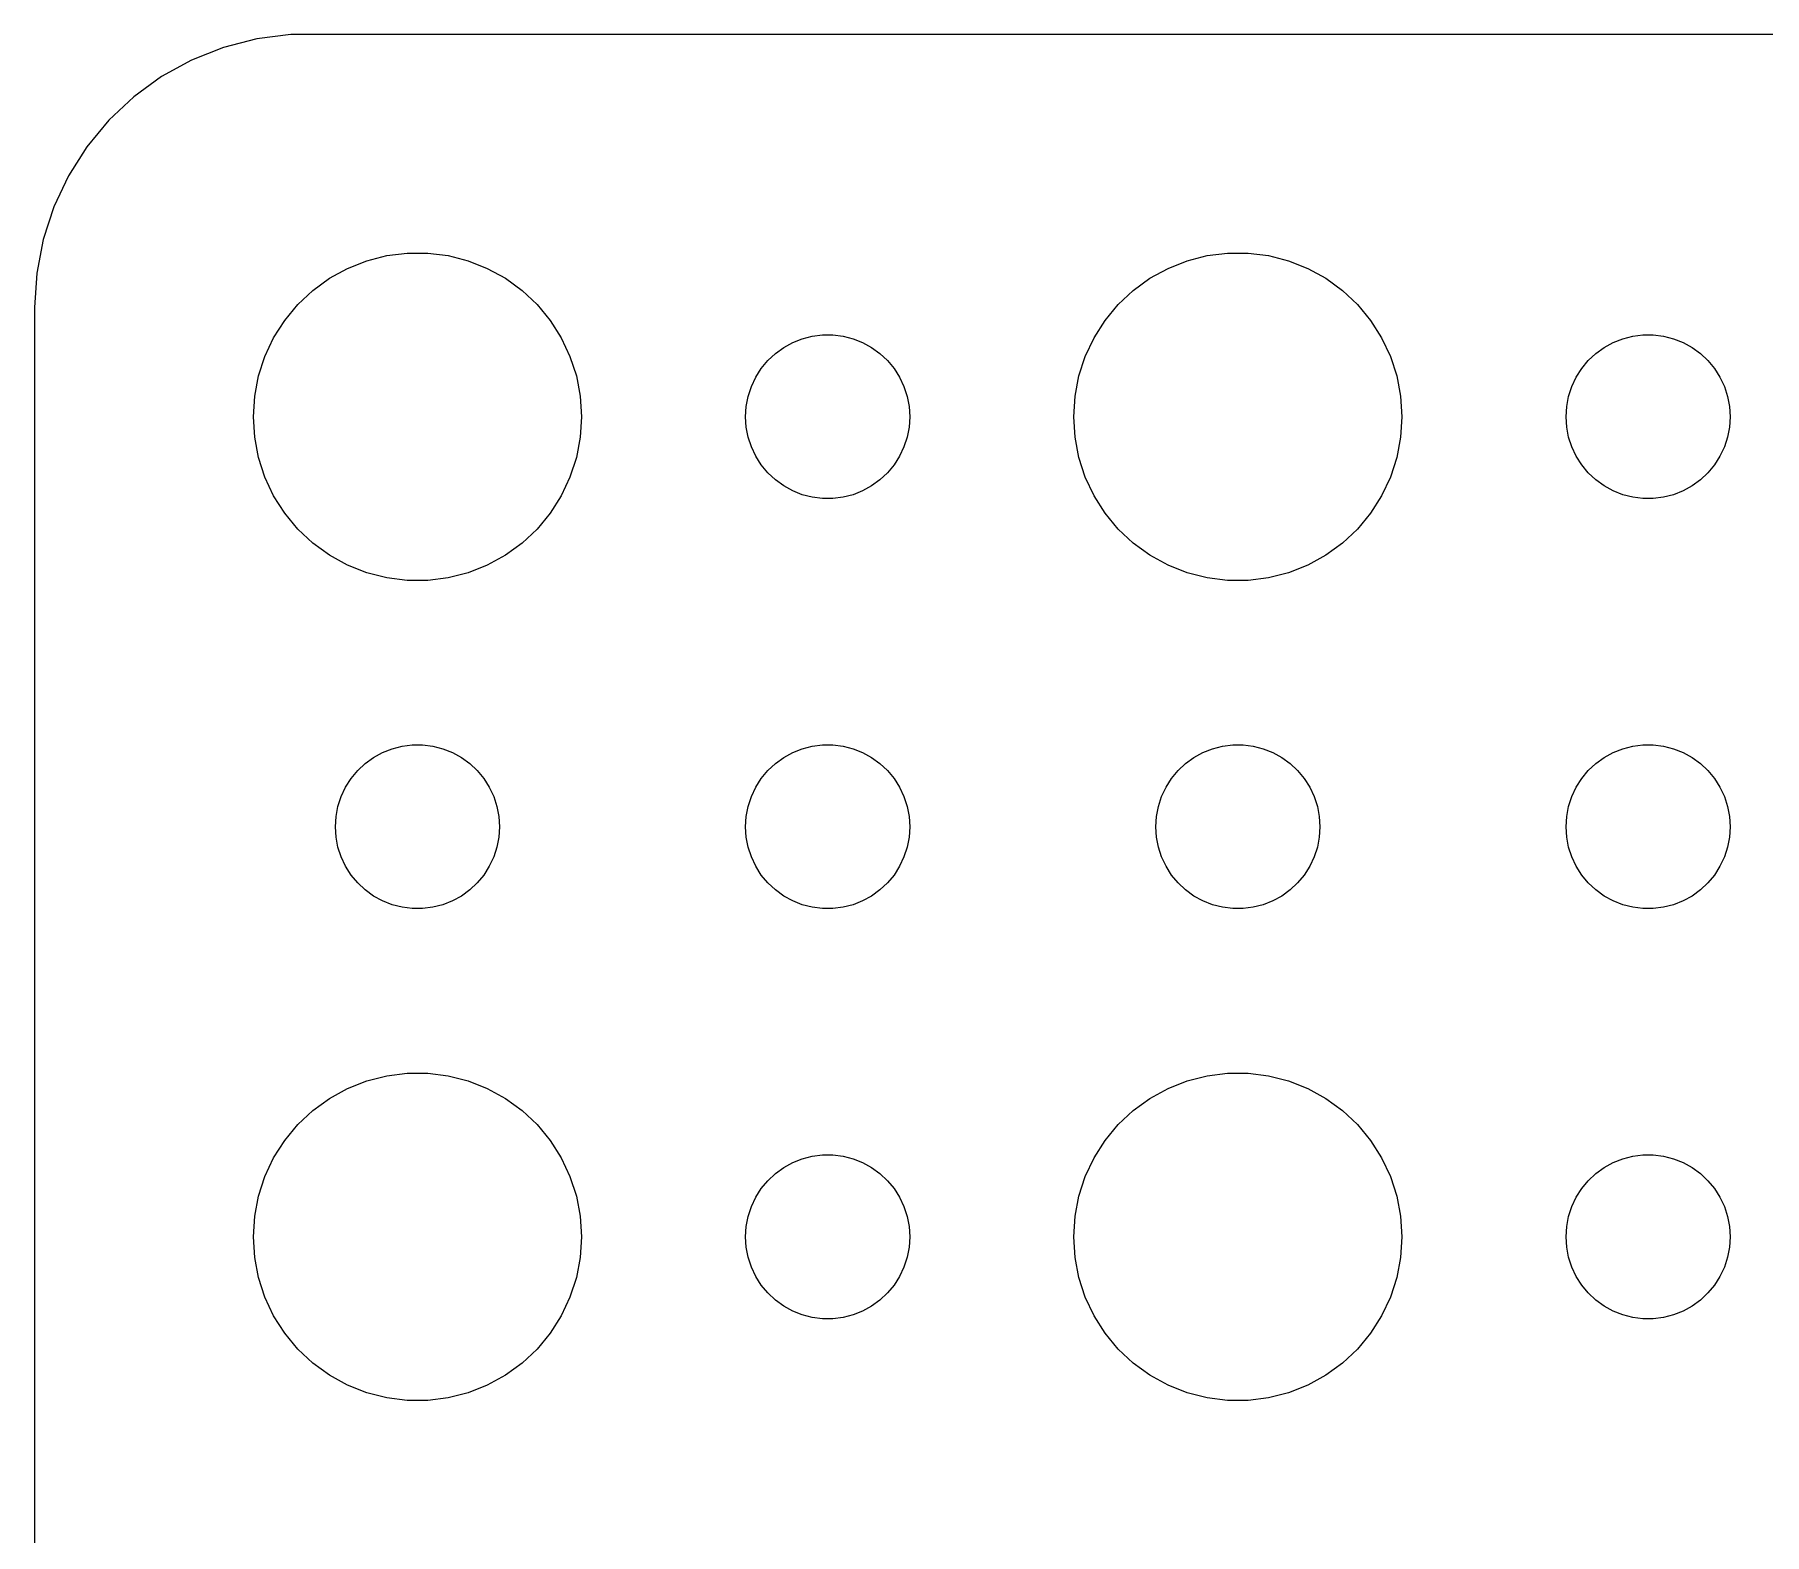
# Model space of a CAD drawing. Header units: metres. Extents: x -134 to 134, y 176 to 508.
# Drawn here: x -134.5 to -102.87, y 480.56 to 507.99 of the extents above; entities that cross this region are included whole.
import ezdxf

# ---------------------------------------------------------------- set-up
doc = ezdxf.new("R2010")
doc.units = ezdxf.units.M

msp = doc.modelspace()

# ---------------------------------------------------------------- linework, layer by layer
for p, q in [((-129.814, 507.99), (-130.437, 507.911)), ((129.814, 507.99), (-129.814, 507.99)), ((-131.045, 507.755), (-131.629, 507.524)), ((-130.437, 507.911), (-131.045, 507.755)), ((-131.629, 507.524), (-132.179, 507.222)), ((-132.179, 507.222), (-132.687, 506.853)), ((-132.687, 506.853), (-133.145, 506.423)), ((-133.145, 506.423), (-133.545, 505.939)), ((-133.545, 505.939), (-133.882, 505.409)), ((-133.882, 505.409), (-134.149, 504.841)), ((-134.149, 504.841), (-134.343, 504.243)), ((-134.343, 504.243), (-134.461, 503.627)), ((-128.777, 503.714), (-128.427, 503.853)), ((-128.427, 503.853), (-128.062, 503.947)), ((-128.062, 503.947), (-127.688, 503.994)), ((-127.688, 503.994), (-127.312, 503.994)), ((-127.312, 503.994), (-126.938, 503.947)), ((-126.938, 503.947), (-126.573, 503.853)), ((-126.573, 503.853), (-126.223, 503.714)), ((-113.777, 503.714), (-113.427, 503.853)), ((-113.427, 503.853), (-113.062, 503.947)), ((-113.062, 503.947), (-112.688, 503.994)), ((-112.688, 503.994), (-112.312, 503.994)), ((-112.312, 503.994), (-111.938, 503.947)), ((-111.938, 503.947), (-111.573, 503.853)), ((-111.573, 503.853), (-111.223, 503.714)), ((-134.461, 503.627), (-134.5, 503)), ((-129.412, 503.312), (-129.107, 503.533)), ((-129.107, 503.533), (-128.777, 503.714)), ((-126.223, 503.714), (-125.893, 503.533)), ((-125.893, 503.533), (-125.588, 503.312)), ((-114.412, 503.312), (-114.107, 503.533)), ((-114.107, 503.533), (-113.777, 503.714)), ((-111.223, 503.714), (-110.893, 503.533)), ((-110.893, 503.533), (-110.588, 503.312)), ((-129.687, 503.054), (-129.412, 503.312)), ((-125.588, 503.312), (-125.313, 503.054)), ((-114.687, 503.054), (-114.412, 503.312)), ((-110.588, 503.312), (-110.313, 503.054)), ((-134.5, 503), (-134.5, 409)), ((-129.927, 502.763), (-129.687, 503.054)), ((-125.313, 503.054), (-125.073, 502.763)), ((-114.927, 502.763), (-114.687, 503.054)), ((-110.313, 503.054), (-110.073, 502.763)), ((-130.129, 502.445), (-129.927, 502.763)), ((-125.073, 502.763), (-124.871, 502.445)), ((-115.129, 502.445), (-114.927, 502.763)), ((-110.073, 502.763), (-109.871, 502.445)), ((-130.289, 502.104), (-130.129, 502.445)), ((-124.871, 502.445), (-124.711, 502.104)), ((-120.956, 502.156), (-120.804, 502.266)), ((-120.804, 502.266), (-120.639, 502.357)), ((-120.639, 502.357), (-120.464, 502.427)), ((-120.464, 502.427), (-120.281, 502.473)), ((-120.281, 502.473), (-120.094, 502.497)), ((-120.094, 502.497), (-119.906, 502.497)), ((-119.906, 502.497), (-119.719, 502.473)), ((-119.719, 502.473), (-119.536, 502.427)), ((-119.536, 502.427), (-119.361, 502.357)), ((-119.361, 502.357), (-119.196, 502.266)), ((-119.196, 502.266), (-119.044, 502.156)), ((-115.289, 502.104), (-115.129, 502.445)), ((-109.871, 502.445), (-109.711, 502.104)), ((-105.956, 502.156), (-105.804, 502.266)), ((-105.804, 502.266), (-105.639, 502.357)), ((-105.639, 502.357), (-105.464, 502.427)), ((-105.464, 502.427), (-105.281, 502.473)), ((-105.281, 502.473), (-105.094, 502.497)), ((-105.094, 502.497), (-104.906, 502.497)), ((-104.906, 502.497), (-104.719, 502.473)), ((-104.719, 502.473), (-104.536, 502.427)), ((-104.536, 502.427), (-104.361, 502.357)), ((-104.361, 502.357), (-104.196, 502.266)), ((-104.196, 502.266), (-104.044, 502.156)), ((-130.406, 501.746), (-130.289, 502.104)), ((-124.711, 502.104), (-124.594, 501.746)), ((-121.214, 501.882), (-121.093, 502.027)), ((-121.093, 502.027), (-120.956, 502.156)), ((-119.044, 502.156), (-118.907, 502.027)), ((-118.907, 502.027), (-118.786, 501.882)), ((-115.406, 501.746), (-115.289, 502.104)), ((-109.711, 502.104), (-109.594, 501.746)), ((-106.214, 501.882), (-106.093, 502.027)), ((-106.093, 502.027), (-105.956, 502.156)), ((-104.044, 502.156), (-103.907, 502.027)), ((-103.907, 502.027), (-103.786, 501.882)), ((-130.476, 501.376), (-130.406, 501.746)), ((-124.594, 501.746), (-124.524, 501.376)), ((-121.395, 501.552), (-121.314, 501.723)), ((-121.314, 501.723), (-121.214, 501.882)), ((-118.786, 501.882), (-118.686, 501.723)), ((-118.686, 501.723), (-118.605, 501.552)), ((-115.476, 501.376), (-115.406, 501.746)), ((-109.594, 501.746), (-109.524, 501.376)), ((-106.395, 501.552), (-106.314, 501.723)), ((-106.314, 501.723), (-106.214, 501.882)), ((-103.786, 501.882), (-103.686, 501.723)), ((-103.686, 501.723), (-103.605, 501.552)), ((-130.5, 501), (-130.476, 501.376)), ((-124.524, 501.376), (-124.5, 501)), ((-121.488, 501.188), (-121.453, 501.373)), ((-121.453, 501.373), (-121.395, 501.552)), ((-118.605, 501.552), (-118.547, 501.373)), ((-118.547, 501.373), (-118.512, 501.188)), ((-115.5, 501), (-115.476, 501.376)), ((-109.524, 501.376), (-109.5, 501)), ((-106.488, 501.188), (-106.453, 501.373)), ((-106.453, 501.373), (-106.395, 501.552)), ((-103.605, 501.552), (-103.547, 501.373)), ((-103.547, 501.373), (-103.512, 501.188)), ((-130.476, 500.624), (-130.5, 501)), ((-124.5, 501), (-124.524, 500.624)), ((-121.5, 501), (-121.488, 501.188)), ((-121.488, 500.812), (-121.5, 501)), ((-118.512, 501.188), (-118.5, 501)), ((-118.5, 501), (-118.512, 500.812)), ((-115.476, 500.624), (-115.5, 501)), ((-109.5, 501), (-109.524, 500.624)), ((-106.5, 501), (-106.488, 501.188)), ((-106.488, 500.812), (-106.5, 501)), ((-103.512, 501.188), (-103.5, 501)), ((-103.5, 501), (-103.512, 500.812)), ((-121.453, 500.627), (-121.488, 500.812)), ((-118.512, 500.812), (-118.547, 500.627)), ((-106.453, 500.627), (-106.488, 500.812)), ((-103.512, 500.812), (-103.547, 500.627)), ((-130.406, 500.254), (-130.476, 500.624)), ((-124.524, 500.624), (-124.594, 500.254)), ((-121.395, 500.448), (-121.453, 500.627)), ((-121.314, 500.277), (-121.395, 500.448)), ((-118.605, 500.448), (-118.686, 500.277)), ((-118.547, 500.627), (-118.605, 500.448)), ((-115.406, 500.254), (-115.476, 500.624)), ((-109.524, 500.624), (-109.594, 500.254)), ((-106.395, 500.448), (-106.453, 500.627)), ((-106.314, 500.277), (-106.395, 500.448)), ((-103.605, 500.448), (-103.686, 500.277)), ((-103.547, 500.627), (-103.605, 500.448)), ((-130.289, 499.896), (-130.406, 500.254)), ((-124.594, 500.254), (-124.711, 499.896)), ((-121.214, 500.118), (-121.314, 500.277)), ((-121.093, 499.973), (-121.214, 500.118)), ((-118.786, 500.118), (-118.907, 499.973)), ((-118.686, 500.277), (-118.786, 500.118)), ((-115.289, 499.896), (-115.406, 500.254)), ((-109.594, 500.254), (-109.711, 499.896)), ((-106.214, 500.118), (-106.314, 500.277)), ((-106.093, 499.973), (-106.214, 500.118)), ((-103.786, 500.118), (-103.907, 499.973)), ((-103.686, 500.277), (-103.786, 500.118)), ((-130.129, 499.555), (-130.289, 499.896)), ((-124.711, 499.896), (-124.871, 499.555)), ((-120.956, 499.844), (-121.093, 499.973)), ((-120.804, 499.734), (-120.956, 499.844)), ((-120.639, 499.643), (-120.804, 499.734)), ((-119.196, 499.734), (-119.361, 499.643)), ((-119.044, 499.844), (-119.196, 499.734)), ((-118.907, 499.973), (-119.044, 499.844)), ((-115.129, 499.555), (-115.289, 499.896)), ((-109.711, 499.896), (-109.871, 499.555)), ((-105.956, 499.844), (-106.093, 499.973)), ((-105.804, 499.734), (-105.956, 499.844)), ((-105.639, 499.643), (-105.804, 499.734)), ((-104.196, 499.734), (-104.361, 499.643)), ((-104.044, 499.844), (-104.196, 499.734)), ((-103.907, 499.973), (-104.044, 499.844)), ((-129.927, 499.237), (-130.129, 499.555)), ((-124.871, 499.555), (-125.073, 499.237)), ((-120.464, 499.573), (-120.639, 499.643)), ((-120.281, 499.527), (-120.464, 499.573)), ((-120.094, 499.503), (-120.281, 499.527)), ((-119.906, 499.503), (-120.094, 499.503)), ((-119.719, 499.527), (-119.906, 499.503)), ((-119.536, 499.573), (-119.719, 499.527)), ((-119.361, 499.643), (-119.536, 499.573)), ((-114.927, 499.237), (-115.129, 499.555)), ((-109.871, 499.555), (-110.073, 499.237)), ((-105.464, 499.573), (-105.639, 499.643)), ((-105.281, 499.527), (-105.464, 499.573)), ((-105.094, 499.503), (-105.281, 499.527)), ((-104.906, 499.503), (-105.094, 499.503)), ((-104.719, 499.527), (-104.906, 499.503)), ((-104.536, 499.573), (-104.719, 499.527)), ((-104.361, 499.643), (-104.536, 499.573)), ((-129.687, 498.946), (-129.927, 499.237)), ((-125.073, 499.237), (-125.313, 498.946)), ((-114.687, 498.946), (-114.927, 499.237)), ((-110.073, 499.237), (-110.313, 498.946)), ((-129.412, 498.688), (-129.687, 498.946)), ((-125.313, 498.946), (-125.588, 498.688)), ((-114.412, 498.688), (-114.687, 498.946)), ((-110.313, 498.946), (-110.588, 498.688)), ((-129.107, 498.467), (-129.412, 498.688)), ((-128.777, 498.286), (-129.107, 498.467)), ((-125.893, 498.467), (-126.223, 498.286)), ((-125.588, 498.688), (-125.893, 498.467)), ((-114.107, 498.467), (-114.412, 498.688)), ((-113.777, 498.286), (-114.107, 498.467)), ((-110.893, 498.467), (-111.223, 498.286)), ((-110.588, 498.688), (-110.893, 498.467)), ((-128.427, 498.147), (-128.777, 498.286)), ((-128.062, 498.053), (-128.427, 498.147)), ((-126.573, 498.147), (-126.938, 498.053)), ((-126.223, 498.286), (-126.573, 498.147)), ((-113.427, 498.147), (-113.777, 498.286)), ((-113.062, 498.053), (-113.427, 498.147)), ((-111.573, 498.147), (-111.938, 498.053)), ((-111.223, 498.286), (-111.573, 498.147)), ((-127.688, 498.006), (-128.062, 498.053)), ((-127.312, 498.006), (-127.688, 498.006)), ((-126.938, 498.053), (-127.312, 498.006)), ((-112.688, 498.006), (-113.062, 498.053)), ((-112.312, 498.006), (-112.688, 498.006)), ((-111.938, 498.053), (-112.312, 498.006)), ((-127.964, 494.927), (-127.781, 494.973)), ((-127.781, 494.973), (-127.594, 494.997)), ((-127.594, 494.997), (-127.406, 494.997)), ((-127.406, 494.997), (-127.219, 494.973)), ((-127.219, 494.973), (-127.036, 494.927)), ((-120.464, 494.927), (-120.281, 494.973)), ((-120.281, 494.973), (-120.094, 494.997)), ((-120.094, 494.997), (-119.906, 494.997)), ((-119.906, 494.997), (-119.719, 494.973)), ((-119.719, 494.973), (-119.536, 494.927)), ((-112.964, 494.927), (-112.781, 494.973)), ((-112.781, 494.973), (-112.594, 494.997)), ((-112.594, 494.997), (-112.406, 494.997)), ((-112.406, 494.997), (-112.219, 494.973)), ((-112.219, 494.973), (-112.036, 494.927)), ((-105.464, 494.927), (-105.281, 494.973)), ((-105.281, 494.973), (-105.094, 494.997)), ((-105.094, 494.997), (-104.906, 494.997)), ((-104.906, 494.997), (-104.719, 494.973)), ((-104.719, 494.973), (-104.536, 494.927)), ((-128.593, 494.527), (-128.456, 494.656)), ((-128.456, 494.656), (-128.304, 494.766)), ((-128.304, 494.766), (-128.139, 494.857)), ((-128.139, 494.857), (-127.964, 494.927)), ((-127.036, 494.927), (-126.861, 494.857)), ((-126.861, 494.857), (-126.696, 494.766)), ((-126.696, 494.766), (-126.544, 494.656)), ((-126.544, 494.656), (-126.407, 494.527)), ((-121.093, 494.527), (-120.956, 494.656)), ((-120.956, 494.656), (-120.804, 494.766)), ((-120.804, 494.766), (-120.639, 494.857)), ((-120.639, 494.857), (-120.464, 494.927)), ((-119.536, 494.927), (-119.361, 494.857)), ((-119.361, 494.857), (-119.196, 494.766)), ((-119.196, 494.766), (-119.044, 494.656)), ((-119.044, 494.656), (-118.907, 494.527)), ((-113.593, 494.527), (-113.456, 494.656)), ((-113.456, 494.656), (-113.304, 494.766)), ((-113.304, 494.766), (-113.139, 494.857)), ((-113.139, 494.857), (-112.964, 494.927)), ((-112.036, 494.927), (-111.861, 494.857)), ((-111.861, 494.857), (-111.696, 494.766)), ((-111.696, 494.766), (-111.544, 494.656)), ((-111.544, 494.656), (-111.407, 494.527)), ((-106.093, 494.527), (-105.956, 494.656)), ((-105.956, 494.656), (-105.804, 494.766)), ((-105.804, 494.766), (-105.639, 494.857)), ((-105.639, 494.857), (-105.464, 494.927)), ((-104.536, 494.927), (-104.361, 494.857)), ((-104.361, 494.857), (-104.196, 494.766)), ((-104.196, 494.766), (-104.044, 494.656)), ((-104.044, 494.656), (-103.907, 494.527)), ((-128.814, 494.223), (-128.714, 494.382)), ((-128.714, 494.382), (-128.593, 494.527)), ((-126.407, 494.527), (-126.286, 494.382)), ((-126.286, 494.382), (-126.186, 494.223)), ((-121.314, 494.223), (-121.214, 494.382)), ((-121.214, 494.382), (-121.093, 494.527)), ((-118.907, 494.527), (-118.786, 494.382)), ((-118.786, 494.382), (-118.686, 494.223)), ((-113.814, 494.223), (-113.714, 494.382)), ((-113.714, 494.382), (-113.593, 494.527)), ((-111.407, 494.527), (-111.286, 494.382)), ((-111.286, 494.382), (-111.186, 494.223)), ((-106.314, 494.223), (-106.214, 494.382)), ((-106.214, 494.382), (-106.093, 494.527)), ((-103.907, 494.527), (-103.786, 494.382)), ((-103.786, 494.382), (-103.686, 494.223)), ((-128.953, 493.873), (-128.895, 494.052)), ((-128.895, 494.052), (-128.814, 494.223)), ((-126.186, 494.223), (-126.105, 494.052)), ((-126.105, 494.052), (-126.047, 493.873)), ((-121.453, 493.873), (-121.395, 494.052)), ((-121.395, 494.052), (-121.314, 494.223)), ((-118.686, 494.223), (-118.605, 494.052)), ((-118.605, 494.052), (-118.547, 493.873)), ((-113.953, 493.873), (-113.895, 494.052)), ((-113.895, 494.052), (-113.814, 494.223)), ((-111.186, 494.223), (-111.105, 494.052)), ((-111.105, 494.052), (-111.047, 493.873)), ((-106.453, 493.873), (-106.395, 494.052)), ((-106.395, 494.052), (-106.314, 494.223)), ((-103.686, 494.223), (-103.605, 494.052)), ((-103.605, 494.052), (-103.547, 493.873)), ((-128.988, 493.688), (-128.953, 493.873)), ((-126.047, 493.873), (-126.012, 493.688)), ((-121.488, 493.688), (-121.453, 493.873)), ((-118.547, 493.873), (-118.512, 493.688)), ((-113.988, 493.688), (-113.953, 493.873)), ((-111.047, 493.873), (-111.012, 493.688)), ((-106.488, 493.688), (-106.453, 493.873)), ((-103.547, 493.873), (-103.512, 493.688)), ((-129, 493.5), (-128.988, 493.688)), ((-128.988, 493.312), (-129, 493.5)), ((-126.012, 493.688), (-126, 493.5)), ((-126, 493.5), (-126.012, 493.312)), ((-121.5, 493.5), (-121.488, 493.688)), ((-121.488, 493.312), (-121.5, 493.5)), ((-118.512, 493.688), (-118.5, 493.5)), ((-118.5, 493.5), (-118.512, 493.312)), ((-114, 493.5), (-113.988, 493.688)), ((-113.988, 493.312), (-114, 493.5)), ((-111.012, 493.688), (-111, 493.5)), ((-111, 493.5), (-111.012, 493.312)), ((-106.5, 493.5), (-106.488, 493.688)), ((-106.488, 493.312), (-106.5, 493.5)), ((-103.512, 493.688), (-103.5, 493.5)), ((-103.5, 493.5), (-103.512, 493.312)), ((-128.953, 493.127), (-128.988, 493.312)), ((-128.895, 492.948), (-128.953, 493.127)), ((-126.047, 493.127), (-126.105, 492.948)), ((-126.012, 493.312), (-126.047, 493.127)), ((-121.453, 493.127), (-121.488, 493.312)), ((-121.395, 492.948), (-121.453, 493.127)), ((-118.547, 493.127), (-118.605, 492.948)), ((-118.512, 493.312), (-118.547, 493.127)), ((-113.953, 493.127), (-113.988, 493.312)), ((-113.895, 492.948), (-113.953, 493.127)), ((-111.047, 493.127), (-111.105, 492.948)), ((-111.012, 493.312), (-111.047, 493.127)), ((-106.453, 493.127), (-106.488, 493.312)), ((-106.395, 492.948), (-106.453, 493.127)), ((-103.547, 493.127), (-103.605, 492.948)), ((-103.512, 493.312), (-103.547, 493.127)), ((-128.814, 492.777), (-128.895, 492.948)), ((-128.714, 492.618), (-128.814, 492.777)), ((-126.186, 492.777), (-126.286, 492.618)), ((-126.105, 492.948), (-126.186, 492.777)), ((-121.314, 492.777), (-121.395, 492.948)), ((-121.214, 492.618), (-121.314, 492.777)), ((-118.686, 492.777), (-118.786, 492.618)), ((-118.605, 492.948), (-118.686, 492.777)), ((-113.814, 492.777), (-113.895, 492.948)), ((-113.714, 492.618), (-113.814, 492.777)), ((-111.186, 492.777), (-111.286, 492.618)), ((-111.105, 492.948), (-111.186, 492.777)), ((-106.314, 492.777), (-106.395, 492.948)), ((-106.214, 492.618), (-106.314, 492.777)), ((-103.686, 492.777), (-103.786, 492.618)), ((-103.605, 492.948), (-103.686, 492.777)), ((-128.593, 492.473), (-128.714, 492.618)), ((-128.456, 492.344), (-128.593, 492.473)), ((-126.407, 492.473), (-126.544, 492.344)), ((-126.286, 492.618), (-126.407, 492.473)), ((-121.093, 492.473), (-121.214, 492.618)), ((-120.956, 492.344), (-121.093, 492.473)), ((-118.907, 492.473), (-119.044, 492.344)), ((-118.786, 492.618), (-118.907, 492.473)), ((-113.593, 492.473), (-113.714, 492.618)), ((-113.456, 492.344), (-113.593, 492.473)), ((-111.407, 492.473), (-111.544, 492.344)), ((-111.286, 492.618), (-111.407, 492.473)), ((-106.093, 492.473), (-106.214, 492.618)), ((-105.956, 492.344), (-106.093, 492.473)), ((-103.907, 492.473), (-104.044, 492.344)), ((-103.786, 492.618), (-103.907, 492.473)), ((-128.304, 492.234), (-128.456, 492.344)), ((-128.139, 492.143), (-128.304, 492.234)), ((-127.964, 492.073), (-128.139, 492.143)), ((-126.861, 492.143), (-127.036, 492.073)), ((-126.696, 492.234), (-126.861, 492.143)), ((-126.544, 492.344), (-126.696, 492.234)), ((-120.804, 492.234), (-120.956, 492.344)), ((-120.639, 492.143), (-120.804, 492.234)), ((-120.464, 492.073), (-120.639, 492.143)), ((-119.361, 492.143), (-119.536, 492.073)), ((-119.196, 492.234), (-119.361, 492.143)), ((-119.044, 492.344), (-119.196, 492.234)), ((-113.304, 492.234), (-113.456, 492.344)), ((-113.139, 492.143), (-113.304, 492.234)), ((-112.964, 492.073), (-113.139, 492.143)), ((-111.861, 492.143), (-112.036, 492.073)), ((-111.696, 492.234), (-111.861, 492.143)), ((-111.544, 492.344), (-111.696, 492.234)), ((-105.804, 492.234), (-105.956, 492.344)), ((-105.639, 492.143), (-105.804, 492.234)), ((-105.464, 492.073), (-105.639, 492.143)), ((-104.361, 492.143), (-104.536, 492.073)), ((-104.196, 492.234), (-104.361, 492.143)), ((-104.044, 492.344), (-104.196, 492.234)), ((-127.781, 492.027), (-127.964, 492.073)), ((-127.594, 492.003), (-127.781, 492.027)), ((-127.406, 492.003), (-127.594, 492.003)), ((-127.219, 492.027), (-127.406, 492.003)), ((-127.036, 492.073), (-127.219, 492.027)), ((-120.281, 492.027), (-120.464, 492.073)), ((-120.094, 492.003), (-120.281, 492.027)), ((-119.906, 492.003), (-120.094, 492.003)), ((-119.719, 492.027), (-119.906, 492.003)), ((-119.536, 492.073), (-119.719, 492.027)), ((-112.781, 492.027), (-112.964, 492.073)), ((-112.594, 492.003), (-112.781, 492.027)), ((-112.406, 492.003), (-112.594, 492.003)), ((-112.219, 492.027), (-112.406, 492.003)), ((-112.036, 492.073), (-112.219, 492.027)), ((-105.281, 492.027), (-105.464, 492.073)), ((-105.094, 492.003), (-105.281, 492.027)), ((-104.906, 492.003), (-105.094, 492.003)), ((-104.719, 492.027), (-104.906, 492.003)), ((-104.536, 492.073), (-104.719, 492.027)), ((-128.062, 488.947), (-127.688, 488.994)), ((-127.688, 488.994), (-127.312, 488.994)), ((-127.312, 488.994), (-126.938, 488.947)), ((-113.062, 488.947), (-112.688, 488.994)), ((-112.688, 488.994), (-112.312, 488.994)), ((-112.312, 488.994), (-111.938, 488.947)), ((-129.107, 488.533), (-128.777, 488.714)), ((-128.777, 488.714), (-128.427, 488.853)), ((-128.427, 488.853), (-128.062, 488.947)), ((-126.938, 488.947), (-126.573, 488.853)), ((-126.573, 488.853), (-126.223, 488.714)), ((-126.223, 488.714), (-125.893, 488.533)), ((-114.107, 488.533), (-113.777, 488.714)), ((-113.777, 488.714), (-113.427, 488.853)), ((-113.427, 488.853), (-113.062, 488.947)), ((-111.938, 488.947), (-111.573, 488.853)), ((-111.573, 488.853), (-111.223, 488.714)), ((-111.223, 488.714), (-110.893, 488.533)), ((-129.412, 488.312), (-129.107, 488.533)), ((-125.893, 488.533), (-125.588, 488.312)), ((-114.412, 488.312), (-114.107, 488.533)), ((-110.893, 488.533), (-110.588, 488.312)), ((-129.927, 487.763), (-129.687, 488.054)), ((-129.687, 488.054), (-129.412, 488.312)), ((-125.588, 488.312), (-125.313, 488.054)), ((-125.313, 488.054), (-125.073, 487.763)), ((-114.927, 487.763), (-114.687, 488.054)), ((-114.687, 488.054), (-114.412, 488.312)), ((-110.588, 488.312), (-110.313, 488.054)), ((-110.313, 488.054), (-110.073, 487.763)), ((-130.129, 487.445), (-129.927, 487.763)), ((-125.073, 487.763), (-124.871, 487.445)), ((-115.129, 487.445), (-114.927, 487.763)), ((-110.073, 487.763), (-109.871, 487.445)), ((-130.289, 487.104), (-130.129, 487.445)), ((-124.871, 487.445), (-124.711, 487.104)), ((-120.639, 487.357), (-120.464, 487.427)), ((-120.464, 487.427), (-120.281, 487.473)), ((-120.281, 487.473), (-120.094, 487.497)), ((-120.094, 487.497), (-119.906, 487.497)), ((-119.906, 487.497), (-119.719, 487.473)), ((-119.719, 487.473), (-119.536, 487.427)), ((-119.536, 487.427), (-119.361, 487.357)), ((-115.289, 487.104), (-115.129, 487.445)), ((-109.871, 487.445), (-109.711, 487.104)), ((-105.639, 487.357), (-105.464, 487.427)), ((-105.464, 487.427), (-105.281, 487.473)), ((-105.281, 487.473), (-105.094, 487.497)), ((-105.094, 487.497), (-104.906, 487.497)), ((-104.906, 487.497), (-104.719, 487.473)), ((-104.719, 487.473), (-104.536, 487.427)), ((-104.536, 487.427), (-104.361, 487.357)), ((-130.406, 486.746), (-130.289, 487.104)), ((-124.711, 487.104), (-124.594, 486.746)), ((-121.093, 487.027), (-120.956, 487.156)), ((-120.956, 487.156), (-120.804, 487.266)), ((-120.804, 487.266), (-120.639, 487.357)), ((-119.361, 487.357), (-119.196, 487.266)), ((-119.196, 487.266), (-119.044, 487.156)), ((-119.044, 487.156), (-118.907, 487.027)), ((-115.406, 486.746), (-115.289, 487.104)), ((-109.711, 487.104), (-109.594, 486.746)), ((-106.093, 487.027), (-105.956, 487.156)), ((-105.956, 487.156), (-105.804, 487.266)), ((-105.804, 487.266), (-105.639, 487.357)), ((-104.361, 487.357), (-104.196, 487.266)), ((-104.196, 487.266), (-104.044, 487.156)), ((-104.044, 487.156), (-103.907, 487.027)), ((-130.476, 486.376), (-130.406, 486.746)), ((-124.594, 486.746), (-124.524, 486.376)), ((-121.314, 486.723), (-121.214, 486.882)), ((-121.214, 486.882), (-121.093, 487.027)), ((-118.907, 487.027), (-118.786, 486.882)), ((-118.786, 486.882), (-118.686, 486.723)), ((-115.476, 486.376), (-115.406, 486.746)), ((-109.594, 486.746), (-109.524, 486.376)), ((-106.314, 486.723), (-106.214, 486.882)), ((-106.214, 486.882), (-106.093, 487.027)), ((-103.907, 487.027), (-103.786, 486.882)), ((-103.786, 486.882), (-103.686, 486.723)), ((-121.453, 486.373), (-121.395, 486.552)), ((-121.395, 486.552), (-121.314, 486.723)), ((-118.686, 486.723), (-118.605, 486.552)), ((-118.605, 486.552), (-118.547, 486.373)), ((-106.453, 486.373), (-106.395, 486.552)), ((-106.395, 486.552), (-106.314, 486.723)), ((-103.686, 486.723), (-103.605, 486.552)), ((-103.605, 486.552), (-103.547, 486.373)), ((-130.5, 486), (-130.476, 486.376)), ((-124.524, 486.376), (-124.5, 486)), ((-121.5, 486), (-121.488, 486.188)), ((-121.488, 486.188), (-121.453, 486.373)), ((-118.547, 486.373), (-118.512, 486.188)), ((-118.512, 486.188), (-118.5, 486)), ((-115.5, 486), (-115.476, 486.376)), ((-109.524, 486.376), (-109.5, 486)), ((-106.5, 486), (-106.488, 486.188)), ((-106.488, 486.188), (-106.453, 486.373)), ((-103.547, 486.373), (-103.512, 486.188)), ((-103.512, 486.188), (-103.5, 486)), ((-130.476, 485.624), (-130.5, 486)), ((-124.5, 486), (-124.524, 485.624)), ((-121.488, 485.812), (-121.5, 486)), ((-121.453, 485.627), (-121.488, 485.812)), ((-118.512, 485.812), (-118.547, 485.627)), ((-118.5, 486), (-118.512, 485.812)), ((-115.476, 485.624), (-115.5, 486)), ((-109.5, 486), (-109.524, 485.624)), ((-106.488, 485.812), (-106.5, 486)), ((-106.453, 485.627), (-106.488, 485.812)), ((-103.512, 485.812), (-103.547, 485.627)), ((-103.5, 486), (-103.512, 485.812)), ((-130.406, 485.254), (-130.476, 485.624)), ((-124.524, 485.624), (-124.594, 485.254)), ((-121.395, 485.448), (-121.453, 485.627)), ((-118.547, 485.627), (-118.605, 485.448)), ((-115.406, 485.254), (-115.476, 485.624)), ((-109.524, 485.624), (-109.594, 485.254)), ((-106.395, 485.448), (-106.453, 485.627)), ((-103.547, 485.627), (-103.605, 485.448)), ((-130.289, 484.896), (-130.406, 485.254)), ((-124.594, 485.254), (-124.711, 484.896)), ((-121.314, 485.277), (-121.395, 485.448)), ((-121.214, 485.118), (-121.314, 485.277)), ((-118.686, 485.277), (-118.786, 485.118)), ((-118.605, 485.448), (-118.686, 485.277)), ((-115.289, 484.896), (-115.406, 485.254)), ((-109.594, 485.254), (-109.711, 484.896)), ((-106.314, 485.277), (-106.395, 485.448)), ((-106.214, 485.118), (-106.314, 485.277)), ((-103.686, 485.277), (-103.786, 485.118)), ((-103.605, 485.448), (-103.686, 485.277)), ((-130.129, 484.555), (-130.289, 484.896)), ((-124.711, 484.896), (-124.871, 484.555)), ((-121.093, 484.973), (-121.214, 485.118)), ((-120.956, 484.844), (-121.093, 484.973)), ((-120.804, 484.734), (-120.956, 484.844)), ((-119.044, 484.844), (-119.196, 484.734)), ((-118.907, 484.973), (-119.044, 484.844)), ((-118.786, 485.118), (-118.907, 484.973)), ((-115.129, 484.555), (-115.289, 484.896)), ((-109.711, 484.896), (-109.871, 484.555)), ((-106.093, 484.973), (-106.214, 485.118)), ((-105.956, 484.844), (-106.093, 484.973)), ((-105.804, 484.734), (-105.956, 484.844)), ((-104.044, 484.844), (-104.196, 484.734)), ((-103.907, 484.973), (-104.044, 484.844)), ((-103.786, 485.118), (-103.907, 484.973)), ((-129.927, 484.237), (-130.129, 484.555)), ((-124.871, 484.555), (-125.073, 484.237)), ((-120.639, 484.643), (-120.804, 484.734)), ((-120.464, 484.573), (-120.639, 484.643)), ((-120.281, 484.527), (-120.464, 484.573)), ((-120.094, 484.503), (-120.281, 484.527)), ((-119.719, 484.527), (-119.906, 484.503)), ((-119.536, 484.573), (-119.719, 484.527)), ((-119.361, 484.643), (-119.536, 484.573)), ((-119.196, 484.734), (-119.361, 484.643)), ((-114.927, 484.237), (-115.129, 484.555)), ((-109.871, 484.555), (-110.073, 484.237)), ((-105.639, 484.643), (-105.804, 484.734)), ((-105.464, 484.573), (-105.639, 484.643)), ((-105.281, 484.527), (-105.464, 484.573)), ((-105.094, 484.503), (-105.281, 484.527)), ((-104.719, 484.527), (-104.906, 484.503)), ((-104.536, 484.573), (-104.719, 484.527)), ((-104.361, 484.643), (-104.536, 484.573)), ((-104.196, 484.734), (-104.361, 484.643)), ((-129.687, 483.946), (-129.927, 484.237)), ((-125.073, 484.237), (-125.313, 483.946)), ((-119.906, 484.503), (-120.094, 484.503)), ((-114.687, 483.946), (-114.927, 484.237)), ((-110.073, 484.237), (-110.313, 483.946)), ((-104.906, 484.503), (-105.094, 484.503)), ((-129.412, 483.688), (-129.687, 483.946)), ((-125.313, 483.946), (-125.588, 483.688)), ((-114.412, 483.688), (-114.687, 483.946)), ((-110.313, 483.946), (-110.588, 483.688)), ((-129.107, 483.467), (-129.412, 483.688)), ((-125.588, 483.688), (-125.893, 483.467)), ((-114.107, 483.467), (-114.412, 483.688)), ((-110.588, 483.688), (-110.893, 483.467)), ((-128.777, 483.286), (-129.107, 483.467)), ((-128.427, 483.147), (-128.777, 483.286)), ((-126.223, 483.286), (-126.573, 483.147)), ((-125.893, 483.467), (-126.223, 483.286)), ((-113.777, 483.286), (-114.107, 483.467)), ((-113.427, 483.147), (-113.777, 483.286)), ((-111.223, 483.286), (-111.573, 483.147)), ((-110.893, 483.467), (-111.223, 483.286)), ((-128.062, 483.053), (-128.427, 483.147)), ((-127.688, 483.006), (-128.062, 483.053)), ((-127.312, 483.006), (-127.688, 483.006)), ((-126.938, 483.053), (-127.312, 483.006)), ((-126.573, 483.147), (-126.938, 483.053)), ((-113.062, 483.053), (-113.427, 483.147)), ((-112.688, 483.006), (-113.062, 483.053)), ((-112.312, 483.006), (-112.688, 483.006)), ((-111.938, 483.053), (-112.312, 483.006)), ((-111.573, 483.147), (-111.938, 483.053))]:
    msp.add_line(p, q)

doc.saveas('drawing.dxf')
